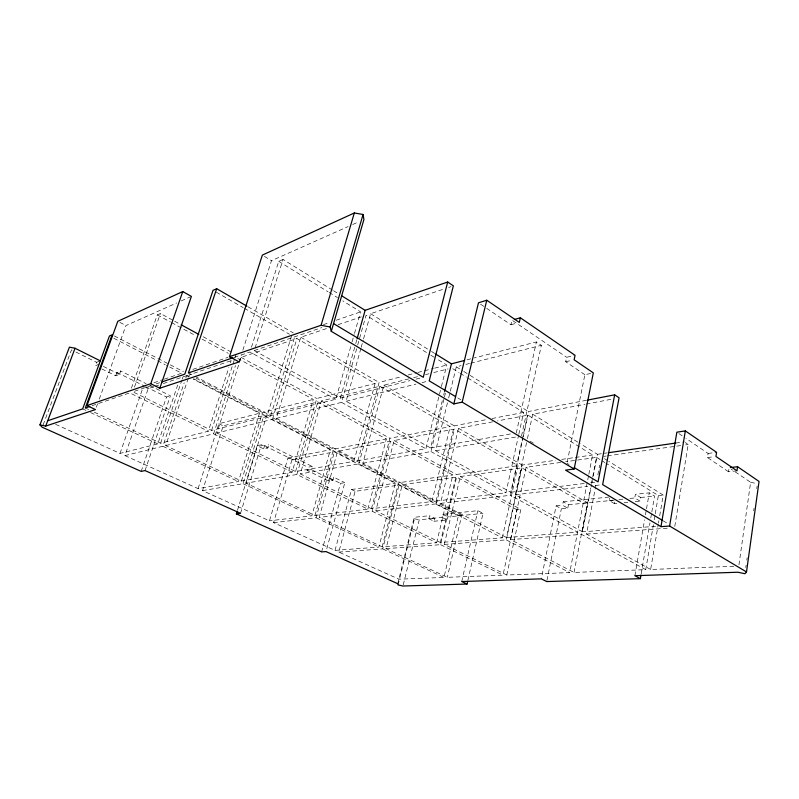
<?xml version="1.0" encoding="UTF-8"?>
<svg xmlns="http://www.w3.org/2000/svg" width="799" height="799" viewBox="0 0 799 799"><rect width="100%" height="100%" fill="white"/><g stroke="black" fill="none" stroke-linecap="round" stroke-linejoin="round"><path stroke-width="0.6" stroke-dasharray="4 3" d="M745.777 567.55L746.116 565.083M746.805 560.149L747.155 557.682M753.667 510.811L754.016 508.344M756.753 488.608L757.102 486.142M738.945 564.843L750.611 482.316L731.165 469.103M736.978 470.801L728.508 471.77L729.117 467.715M728.508 471.77L707.465 457.547L708.104 453.433L685.922 438.361M674.775 526.441L688.179 444.514L685.232 442.516M733.802 566.271L650.636 569.477L658.266 524.344M658.466 523.125L658.885 520.688M659.704 515.804L663.21 495.07L608.668 461.273M560.688 462.431L526.102 467.295L510.531 539.595L574.012 572.434L645.732 569.667L653.402 524.713M654.231 519.859L655.06 514.995M655.26 513.787L658.376 495.56L605.942 463.22M641.188 573.802L649.957 522.806M650.786 517.952L651.624 513.088M651.834 511.879L654.541 496.089L649.277 492.853L635.405 494.291L634.756 497.947L640.029 501.123L640.668 497.487L635.405 494.291M634.885 575.709L644.593 519.809M645.442 514.906L646.291 510.012M646.511 508.783L649.277 492.853M616.878 503.39L614.441 503.62L614.88 501.253M614.441 503.62L609.178 500.524L609.617 498.147M650.636 569.477L586.526 534.062L596.234 483.305M597.852 474.846L599.709 465.178M574.012 572.434L587.475 502.711L526.102 467.295M645.732 569.667L581.642 534.421L590.611 487.959M591.55 483.075L592.498 478.182M592.728 476.953L596.503 457.398L565.622 461.732M655.609 526.331L582.451 531.824L591.57 484.574M591.799 483.365L592.269 480.938M593.198 476.094L597.402 454.291L581.502 444.434M587.475 502.711L583.23 503.14L521.897 467.884L460.304 476.534L444.284 544.409L506.786 575.02L569.727 572.593L588.603 475.485M588.833 474.276L592.588 454.981L527.969 415.12L497.527 420.903M567.769 508.184L568.449 504.768L563.215 501.802L562.526 505.228L567.769 508.184L561.357 508.813L556.124 505.877L541.313 578.856M567.21 462.062L584.878 374.711L590.92 373.403M546.965 580.354L561.357 508.813M584.878 374.711L565.702 361.747L566.641 357.283L573.852 355.575M506.786 575.02L520.818 509.432L460.304 476.534M517.073 509.812L456.619 477.053L402.287 484.693L386.027 548.643L447.32 577.317L503 575.17L517.073 509.812L520.818 509.432M502.291 537.837L518.032 465.657L454.421 429.093L394.107 440.549L375.78 510.851L440.349 542.481L502.291 537.837L436.354 503.849L375.78 510.851M582.451 531.824L515.285 494.721L527.19 439.83M527.45 438.611L532.743 414.212L585.028 404.284M492.653 421.832L458.546 428.304L440.509 503.37L506.516 537.517L522.226 465.058L555.555 460.284M444.284 544.409L506.296 539.894L521.897 467.884M521.487 436.064L541.372 345.308L536.399 341.942L474.177 357.972M447.46 402.806L435.655 450.746L510.751 492.224L528.389 411.515L586.716 400.239M440.509 503.37L510.461 495.28L522.936 438.192M523.195 436.983L527.969 415.12M516.284 432.948L536.399 341.942M408.818 378.866L383.84 385.188L362.866 463.2L436.074 501.073L505.937 492.793L518.531 435.565M518.801 434.346L523.625 412.434L467.515 377.817M467.854 580.444L483.005 513.377L477.872 510.671L442.766 514.326L442.037 517.382L428.873 518.711L429.602 515.695L434.656 518.241L433.937 521.258L428.873 518.711M461.732 581.542L477.872 510.671M486.601 308.294L510.951 324.754L512.009 320.159L566.641 357.283M458.386 515.735L399.011 485.153L355.136 491.315L338.786 552.079L398.881 579.185L443.964 577.447L458.386 515.735L461.722 515.395L447.32 577.317M386.027 548.643L440.579 544.678L456.619 477.053M433.937 521.258L447.12 519.969L447.839 516.913L483.005 513.377M436.644 542.761L452.813 474.996L390.501 441.228L337.597 451.275L319.201 517.382L382.172 546.846L436.644 542.761L372.164 511.26L319.201 517.382M440.349 542.481L456.499 474.466L518.032 465.657M436.074 501.073L454.281 425.837L487.12 419.485M436.354 503.849L454.421 429.093M431.929 501.562L450.157 426.636L379.835 386.207L321.368 401.008L300.344 473.897L371.455 508.723L431.929 501.562L358.841 463.889L300.344 473.897M448.639 398.002L456.309 366.841L461.103 365.632M403.255 584.818L419.245 519.799L434.656 518.241M397.762 583.699L414.212 517.293L429.602 515.695M362.866 463.2L430.951 451.555L444.144 398.292M444.444 397.083L445.642 392.239M398.092 584.938L414.461 518.781L414.212 517.293M326.431 328.599L300.774 337.248L276.294 418.416L357.932 460.653L425.877 448.758L441.098 387.755M441.398 386.556L446.771 365.023L436.154 358.471M360.858 348.504L346.077 401.278L430.581 447.939L442.496 399.87M443.695 395.066L444.284 392.659M291.915 459.954L273.578 522.656L335.021 550.381L378.906 547.085L395.285 483.235L334.421 451.884L291.915 459.954L287.95 457.987L269.483 520.818L202.556 490.626L223.181 425.857L263.89 415.55L330.367 449.787L311.83 515.794L269.483 520.818M382.172 546.846L398.551 482.766L452.813 474.996M338.786 552.079L382.741 548.883L399.011 485.153M372.164 511.26L390.501 441.228M367.85 509.153L386.326 438.971L317.882 401.887L266.936 414.781L246.072 483.175L314.996 515.415L367.85 509.153L296.868 474.486L246.072 483.175M371.455 508.723L389.932 438.281L450.157 426.636M357.932 460.653L379.106 382.451L402.067 376.539M335.021 550.381L351.48 489.507L395.285 483.235M358.841 463.889L379.835 386.207M353.917 461.353L375.101 383.48L296.928 338.536L241.078 357.353L216.889 433.008L295.57 471.56L353.917 461.353L272.459 419.355L216.889 433.008M321.627 551.899L340.434 483.375L344.818 482.706L326.332 550.401M307.016 470.331L311.32 469.582L312.209 466.456L307.905 467.225L307.016 470.331L328.589 480.998L332.943 480.309L333.802 477.213L344.818 482.706M314.996 515.415L333.533 449.178L386.326 438.971M273.578 522.656L316.024 517.752L334.421 451.884M328.589 480.998L329.438 477.912L333.802 477.213M276.294 418.416L341.543 402.386L357.343 346.287M357.672 345.088L366.072 315.245L429.782 354.546M361.198 347.305L363.215 340.104M363.545 338.906L370.606 313.717L443.904 289.028M332.504 290.107L283.046 259.455L254.252 350.561L340.344 398.102L355.415 344.729M355.745 343.54L356.753 339.974M194.986 376.359L270.781 415.56L335.82 399.24L351.78 342.991M352.119 341.792L354.157 334.611M354.496 333.413L360.609 311.87L342.761 300.863M295.57 471.56L316.764 398.501L375.101 383.48M296.868 474.486L317.882 401.887M188.254 378.297L165.693 445.582L241.458 481.018L292.104 472.159L313.298 399.4L237.762 358.471M237.463 510.341L257.188 445.712L263.62 448.888L267.815 447.999L268.774 444.813L312.209 466.456M272.459 419.355L296.928 338.536M263.62 448.888L264.579 445.712L268.774 444.813M151.49 385.488L132.824 391.83L211.585 430.411L266.956 416.519L291.655 335.51M240.549 513.318L261.363 444.803L267.815 447.999M270.781 415.56L295.131 335.37M241.458 481.018L262.491 412.484L313.298 399.4M202.556 490.626L243.036 483.695L263.89 415.55M153.997 386.696L148.185 388.654L124.914 455.6L198.082 488.608L238.432 481.547L259.455 413.263L193.188 379.135M251.445 347.305L278.721 261.353L283.046 259.455M239.111 361.917L241.338 354.946M242.846 350.232L271.5 260.704L348.144 226.546M211.585 430.411L234.467 359.33M234.846 358.142L235.985 354.586M165.693 445.582L213.593 433.817L235.495 365.533M198.082 488.608L218.856 423.72L259.455 413.263M94.312 412.194L160.619 443.205L208.309 431.24L228.884 367.52M230.402 362.806L231.171 360.439M124.914 455.6L162.846 446.281L184.199 382.781M185.777 378.077L186.567 375.72L188.774 376.858M188.654 377.108L189.443 374.751L231.87 360.459M55.61 424.339L120.02 453.393L157.783 443.914L177.698 384.988M160.619 443.205L181.802 380.364M182.202 379.205L182.981 376.878M145.048 470.571L170.417 395.795L147.206 384.219M141.193 471.4L166.522 397.023L170.417 395.795M120.02 453.393L143.46 386.307M131.416 388.214L157.313 314.876L160.419 313.508L173.563 320.659M134.472 387.155L160.419 313.508M101.793 368.908L115.725 375.79L119.45 374.401L120.669 370.996L146.097 383.67M115.725 375.79L116.944 372.404L120.669 370.996M96.319 407.27L97.568 403.825M99.266 399.15L125.942 325.573L176.709 302.951M99.356 361.198L96.619 362.317L95.361 365.732L99.006 364.264M43.096 424.928L71.491 349.842L74.766 351.47M181.223 300.933L190.252 296.908M352.649 224.539L358.292 222.022M153.887 382.741L163.146 379.565M164.304 379.165L181.683 373.203L166.362 365.313M192.769 369.408L227.995 357.333M323.395 324.624L329.208 322.636M336.189 320.239L360.609 311.87M91.995 405.712L129.768 392.878L208.309 431.24M156.155 383.9L159.66 382.711M234.287 357.343L249.957 352.019L335.82 399.24M254.252 350.561L321.887 327.57M155.156 386.307L158.651 385.128M163.306 383.56L186.567 375.72M338.087 324.674L361.408 316.813M448.629 287.43L450.996 286.631M510.951 324.754L516.903 323.076M408.109 374.981L416.559 372.803M417.767 372.494L433.477 368.449M434.686 368.139L446.771 365.023M466.996 359.82L472.978 358.282M413.572 377.657L418.336 376.459M425.468 374.651L429.033 373.742M433.797 372.544L448.069 368.928M465.897 364.414L469.492 363.505M470.691 363.205L541.372 345.308M340.344 398.102L410.057 380.614M416.059 379.106L422.072 377.597M346.077 401.278L415.969 384.109M421.992 382.631L428.014 381.143M565.702 361.747L571.724 360.349M257.188 445.712L261.363 444.803M287.95 457.987L330.367 449.787M491.994 418.546L523.625 412.434M586.246 404.054L611.774 399.2M430.581 447.939L512.608 433.587M435.655 450.746L516.583 436.903M561.727 459.395L574.072 457.627M575.31 457.457L592.588 454.981M597.402 454.291L607.19 452.883M675.684 443.075L684.244 441.857M603.774 456.379L606.221 456.029M607.44 455.859L680.838 445.542M685.732 444.853L688.179 444.514M708.104 453.433L716.583 452.324M707.465 457.547L713.527 456.768M510.751 492.224L585.747 483.335M590.671 482.746L595.585 482.167M515.285 494.721L587.874 486.331M595.265 485.482L601.417 484.763M563.215 501.802L609.847 496.958M556.124 505.877L562.526 505.228M609.178 500.524L612.833 500.154M618.925 499.545L623.789 499.045M629.882 498.436L634.756 497.947M658.376 495.56L663.21 495.07M568.449 504.768L615.1 500.064M640.668 497.487L654.541 496.089M624.189 502.671L627.844 502.311M635.155 501.602L640.029 501.123M506.516 537.517L577.577 532.184L510.461 495.28M510.531 539.595L581.642 534.421M586.526 534.062L669.612 528.029M750.611 482.316L757.442 483.675M414.461 518.781L419.245 519.799M82.677 408.878L86.042 410.446M90.527 412.544L157.783 443.914M162.846 446.281L238.432 481.547M243.036 483.695L311.83 515.794M316.024 517.752L378.906 547.085M382.741 548.883L443.964 577.447M85.313 407.989L88.689 409.567M213.593 433.817L292.104 472.159M440.579 544.678L503 575.17M103.311 366.391L119.45 374.401M145.348 387.245L148.185 388.654M218.856 423.72L223.181 425.857M311.32 469.582L332.943 480.309M351.48 489.507L355.136 491.315M75.865 352.009L96.619 362.317M116.944 372.404L144.489 386.087M145.588 386.626L166.522 397.023M264.579 445.712L307.905 467.225M329.438 477.912L340.434 483.375M442.037 517.382L447.12 519.969M442.766 514.326L447.839 516.913M114.307 335.94L169.188 364.284M170.287 364.853L183.45 371.655M196.085 378.177L262.491 412.484M266.936 414.781L333.533 449.178M337.597 451.275L398.551 482.766M402.287 484.693L461.722 515.395M186.986 375.3L189.173 376.429M193.558 378.686L266.956 416.519M506.296 539.894L569.727 572.593M113.808 338.247L156.504 360.239M157.603 360.798L165.263 364.743M188.394 372.943L193.887 375.79M119.85 322.367L125.942 325.573M157.313 314.876L170.427 321.987M171.515 322.576L195.545 335.6M202.107 339.146L228.324 353.358M174.661 321.248L180.135 324.224M203.136 336.729L231.61 352.209M241.078 357.353L316.764 398.501M321.368 401.008L389.932 438.281M394.107 440.549L456.499 474.466M341.543 402.386L425.877 448.758M430.951 451.555L505.937 492.793M216.279 292.164L243.196 307.645M244.274 308.264L289.508 334.272M247.99 306.776L293.333 332.943M300.774 337.248L379.106 382.451M383.84 385.188L454.281 425.837M458.546 428.304L522.226 465.058M457.727 397.912L460.923 399.82M529.957 441.128L534.181 443.655M566.97 463.28L569.038 464.519M663.12 520.808L668.383 523.964M264.389 256.339L271.5 260.704M278.721 261.353L328.059 291.795M329.118 292.444L337.508 297.627M430.841 355.195L435.095 357.822M452.693 368.679L459.045 372.594M460.104 373.253L466.456 377.168M596.503 457.398L604.893 462.571M333.553 290.756L337.767 293.363M370.606 313.717L430.441 350.811M431.49 351.46L434.646 353.408M456.309 366.841L462.671 370.786M463.73 371.435L469.033 374.721M470.092 375.38L528.389 411.515M532.743 414.212L580.444 443.775M604.473 458.666L607.62 460.623M480.509 304.179L485.582 307.615M678.87 433.567L684.923 437.672"/><path stroke-width="1.2" d="M640.988 575.02L640.359 578.666L634.885 575.709L737.896 572.234L744.918 573.722L746.506 571.944L759.05 481.437L737.577 466.716L730.326 467.575M737.577 466.716L736.978 470.801L715.944 456.459L716.583 452.324L685.332 430.901L676.853 432.189L660.983 526.661L669.612 526.022L746.506 571.944M669.612 526.022L685.332 430.901M587.934 399.999L614.661 394.836L598.051 481.877L574.221 467.615M660.983 526.661L565.582 470.142L574.151 469.003L593.327 372.883L574.131 359.79L575.06 355.295L520.349 317.782L514.386 319.48M237.103 511.52L236.384 513.867L321.627 551.899L326.012 551.58L397.762 583.699L398.092 584.938L402.956 586.017L467.045 584.039L467.585 581.642M520.349 317.782L519.29 322.406L486.761 300.234L478.481 302.811L453.822 403.924L331.295 331.335L330.147 326.991L363.076 214.472L354.317 212.983L262.362 255.091L229.463 356.704L239.111 361.917L159.82 388.224L150.761 383.7L86.971 405.572L117.813 321.298L182.761 291.555L191.38 296.409L159.82 388.224M453.822 403.924L462.172 402.127L486.761 300.234M444.584 391.46L451.445 363.825L464.609 360.429M455.6 396.634L429.223 380.853L453.363 285.842L447.7 282.017L423.27 377.298L333.553 323.605M357.083 338.796L365.123 310.322L447.7 282.017M331.295 331.335L363.925 219.515L363.076 214.472M229.463 356.704L321.078 325.283L354.317 212.983M246.911 306.157L216.689 288.709L188.394 372.943L233.108 357.742M150.761 383.7L182.761 291.555M75.046 348.254L69.423 347.146L39.95 424.878L45.693 426.087L75.046 348.254L100.265 360.828M216.689 288.709L213.043 290.317L184.789 374.172L161.987 381.922M47.7 420.773L82.677 408.878L109.433 335.989L112.12 334.801L85.313 407.989L89.768 406.471M45.693 426.087L95.48 409.567L86.971 405.572M608.419 452.713L675.684 443.075M236.384 513.867L240.549 513.318L145.048 470.571L141.193 471.4L42.227 427.245L39.95 424.878M640.359 578.666L546.726 581.562L541.313 578.856L461.732 581.542L467.045 584.039M321.078 325.283L330.147 326.991M181.233 324.823L198.751 334.352M462.172 402.127L574.151 469.003M662.071 520.179L602.646 484.623L619.075 397.812L614.661 394.836M341.972 295.98L365.123 310.322M435.695 354.067L451.445 363.825"/></g></svg>
